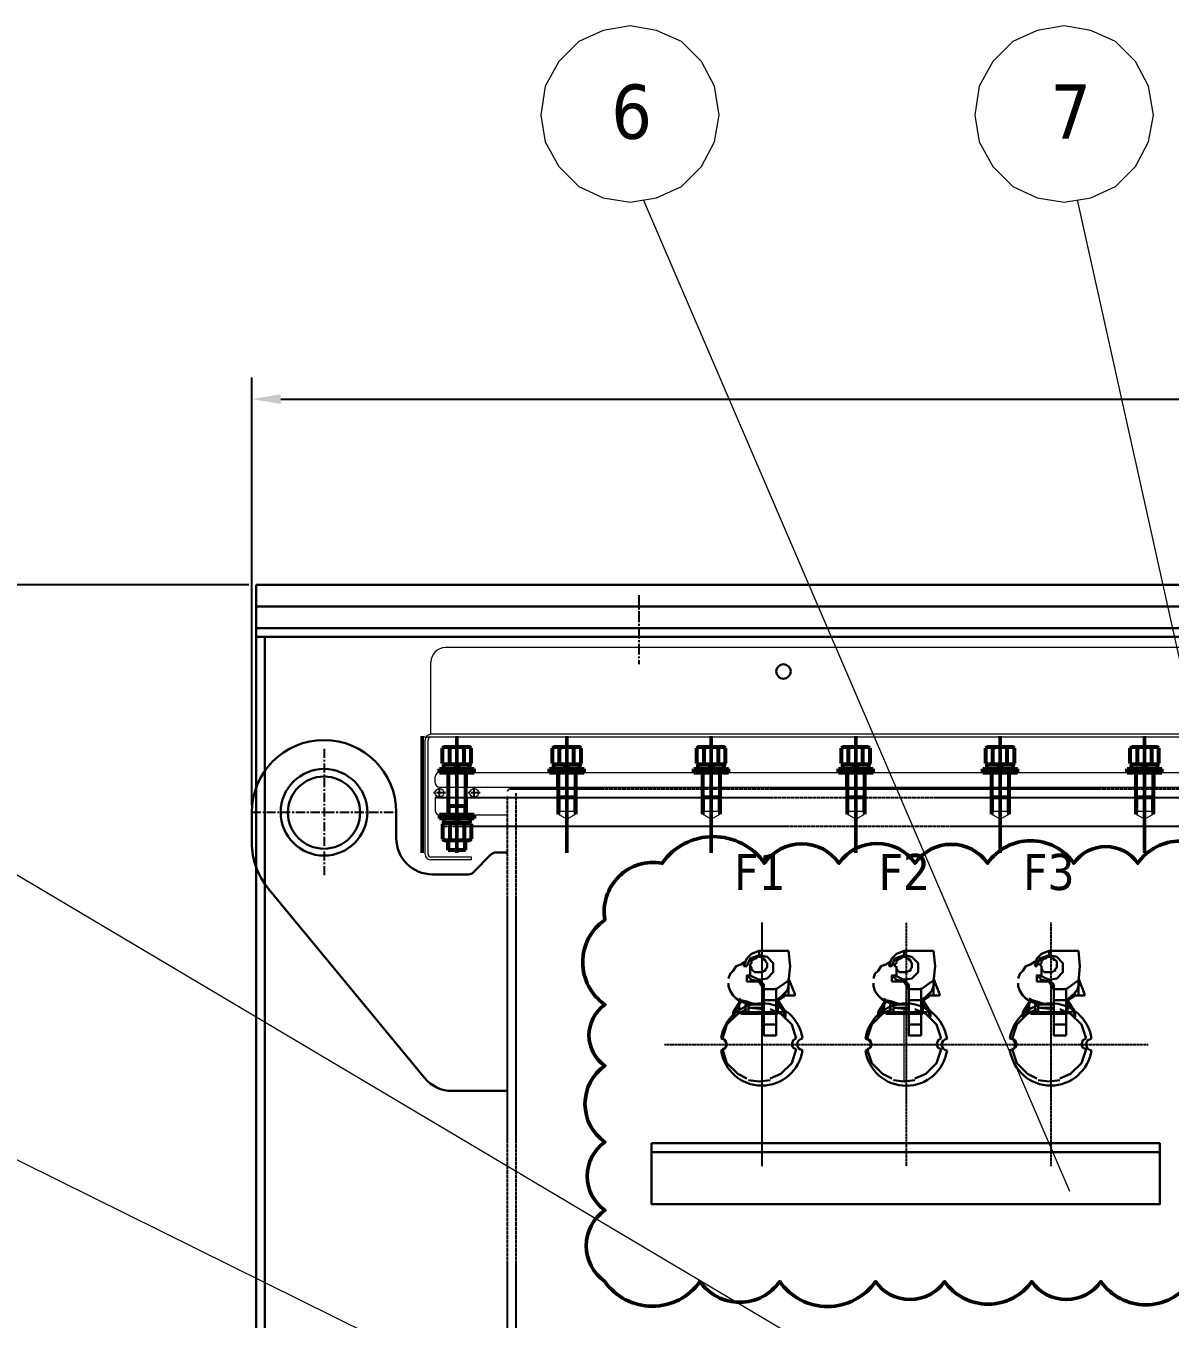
# Model space of a CAD drawing. Header units: millimetres. Extents: x 3151 to 13728, y 2378 to 9705.
# Drawn here: x 4788 to 5580, y 8066 to 8961 of the extents above; entities that cross this region are included whole.
import ezdxf

# ---------------------------------------------------------------- set-up
doc = ezdxf.new("R2010")
doc.units = ezdxf.units.MM
for name, pattern in [('CENTER', [50.8, 31.75, -6.35, 6.35, -6.35]), ('CENTER2', [1.125, 0.75, -0.125, 0.125, -0.125]), ('CENTERX2', [101.6, 63.5, -12.7, 12.7, -12.7]), ('DASHED', [0.75, 0.5, -0.25])]:
    doc.linetypes.add(name, pattern=pattern)
for name, color, linetype, lineweight in [('1', 4, 'Continuous', 53), ('4', 2, 'Continuous', 50), ('标注、文本', 3, 'Continuous', 18), ('粗实线', 4, 'Continuous', 40), ('铁心', 3, 'Continuous', 0)]:
    doc.layers.add(name, color=color, linetype=linetype, lineweight=lineweight)
for name, color, linetype in [('2', 3, 'Continuous'), ('3中心线层', 1, 'CENTER'), ('4虚线层', 6, 'DASHED')]:
    doc.layers.add(name, color=color, linetype=linetype)
doc.styles.get("Standard").update_dxf_attribs({"font": 'arial.ttf'})
doc.styles.add('Tahoma$001', font='tahoma.ttf', dxfattribs={"height": 2.159784})
doc.dimstyles.new('1-15', dxfattribs={"dimscale": 10, "dimtxt": 3.5, "dimasz": 2, "dimexe": 1.5, "dimexo": 0.5, "dimgap": 0.5, "dimtad": 1, "dimtoh": 1, "dimdec": 1, "dimdsep": 46, "dimtxsty": 'Standard', "dimcen": 2.5, "dimclrd": 3, "dimclre": 3, "dimclrt": 3, "dimadec": 0, "dimazin": 2, "dimtfac": 1, "dimtdec": 1, "dimtmove": 0, "dimatfit": 2, "dimfxl": 1, "dimarcsym": 0})

# ---------------------------------------------------------------- blocks, each defined once
blk = doc.blocks.new('A$C577535B1')
for p, q in [((67.35, 124.33), (67.35, 44.6)), ((67.35, 124.15), (67.35, 44.41)), ((167.35, 124.17), (167.35, 44.44)), ((167.35, 124.15), (167.35, 44.41)), ((267.35, 124.33), (267.35, 44.6)), ((267.35, 124.15), (267.35, 44.41))]:
    blk.add_line(p, q)
at = {"layer": '3中心线层', "ltscale": 0.02}
for p, q in [((67.35, 168.77), (67.35, 0.16)), ((67.35, 168.61), (67.35, 0)), ((167.35, 168.61), (167.35, 0)), ((267.35, 168.77), (267.35, 0.16)), ((334.71, 84.28), (0, 84.28))]:
    blk.add_line(p, q, dxfattribs=at)
at = {"layer": '粗实线', "lineweight": 30}
for centre, radius, start, end in [((67.35, 84.47), 28.5, 8.04813, 171.95187), ((167.35, 84.3), 28.5, 8.04813, 171.95187), ((267.35, 84.47), 28.5, 8.04813, 171.95187), ((38.85, 84.47), 4, 274.02406, 85.97594), ((95.85, 84.47), 4, 94.02406, 265.97594), ((138.85, 84.3), 4, 274.02406, 85.97594), ((195.85, 84.3), 4, 94.02406, 265.97594), ((238.85, 84.47), 4, 274.02406, 85.97594), ((295.85, 84.37), 4, 94.02406, 265.97594), ((67.35, 84.47), 28.5, 188.04813, 351.95187), ((167.35, 84.3), 28.5, 188.04813, 351.95187), ((267.35, 84.47), 28.5, 188.04813, 351.95187)]:
    blk.add_arc(centre, radius, start, end, dxfattribs=at)
blk = doc.blocks.new('A$C5D6D1F02')
at = {"layer": '标注、文本'}
for p, q in [((125.88, 0), (125.88, 51.21)), ((103.48, 25.6), (148.29, 25.6))]:
    blk.add_line(p, q, dxfattribs=at)
at = {"layer": '粗实线', "lineweight": 30}
for points in [[(25.6, 90.68), (20.27, 88.54), (17.07, 85.34), (14.94, 80.01)], [(25.6, 90.68), (25.6, 87.48)], [(45.87, 69.34), (46.94, 80.01), (45.87, 90.68)], [(125.88, 90.68), (120.55, 88.54), (117.35, 85.34), (115.21, 80.01)], [(125.88, 90.68), (125.88, 87.48)], [(146.15, 69.34), (147.22, 80.01), (146.15, 90.68)], [(226.16, 90.68), (220.83, 88.54), (217.63, 85.34), (216.56, 80.01)], [(226.16, 90.68), (226.16, 87.48)], [(246.43, 69.34), (247.5, 80.01), (246.43, 90.68)], [(16, 83.21), (12.8, 81.08), (9.6, 80.01), (7.47, 76.81), (5.33, 74.68), (4.27, 71.48)], [(16, 83.21), (12.8, 81.08), (9.6, 80.01), (7.47, 76.81), (5.33, 74.68), (4.27, 71.48)], [(14.94, 81.08), (14.94, 80.01)], [(25.6, 87.48), (19.2, 85.34), (17.07, 80.01)], [(25.6, 70.41), (30.94, 71.48), (35.2, 75.74), (35.2, 82.14), (30.94, 86.41), (25.6, 87.48)], [(116.28, 83.21), (113.08, 81.08), (109.88, 80.01), (107.75, 76.81), (105.61, 74.68), (104.55, 71.48)], [(116.28, 83.21), (113.08, 81.08), (109.88, 80.01), (107.75, 76.81), (105.61, 74.68), (104.55, 71.48)], [(116.28, 81.08), (116.28, 80.01)], [(125.88, 87.48), (119.48, 85.34), (117.35, 80.01)], [(125.88, 70.41), (131.22, 71.48), (135.48, 75.74), (135.48, 82.14), (131.22, 86.41), (125.88, 87.48)], [(216.56, 83.21), (213.36, 81.08), (210.16, 80.01), (208.03, 76.81), (205.89, 74.68), (204.83, 71.48)], [(216.56, 83.21), (213.36, 81.08), (210.16, 80.01), (208.03, 76.81), (205.89, 74.68), (204.83, 71.48)], [(216.56, 81.08), (216.56, 80.01)], [(226.16, 87.48), (219.76, 85.34), (217.63, 80.01)], [(226.16, 70.41), (231.5, 71.48), (235.76, 75.74), (235.76, 82.14), (231.5, 86.41), (226.16, 87.48)], [(17.07, 73.61), (20.27, 70.41), (25.6, 69.34)], [(19.2, 73.61), (17.07, 73.61), (17.07, 69.34)], [(117.35, 73.61), (120.55, 70.41), (125.88, 69.34)], [(119.48, 73.61), (117.35, 73.61), (117.35, 69.34)], [(217.63, 73.61), (220.83, 70.41), (226.16, 69.34)], [(219.76, 73.61), (217.63, 73.61), (217.63, 69.34)], [(4.27, 68.28), (4.27, 66.14), (5.33, 62.94), (7.47, 59.74), (9.6, 57.61), (12.8, 55.47), (16, 54.41), (20.27, 53.34), (24.54, 53.34), (28.8, 53.34)], [(4.27, 68.28), (4.27, 66.14), (5.33, 62.94), (7.47, 59.74), (9.6, 57.61), (12.8, 55.47), (16, 54.41), (20.27, 53.34), (24.54, 53.34), (28.8, 53.34)], [(28.8, 64.01), (28.8, 67.21), (25.6, 70.41)], [(25.6, 69.34), (25.6, 70.41)], [(25.6, 69.34), (28.8, 64.01)], [(33.07, 32), (28.8, 32), (28.8, 64.01)], [(37.34, 32), (37.34, 64.01), (28.8, 64.01)], [(37.34, 56.54), (40.54, 58.67), (42.67, 60.81), (44.81, 62.94), (45.87, 66.14), (45.87, 68.28), (45.87, 71.48)], [(37.34, 56.54), (40.54, 58.67), (42.67, 60.81), (44.81, 62.94), (45.87, 66.14), (45.87, 68.28), (45.87, 71.48)], [(45.87, 69.34), (44.81, 69.34), (37.34, 64.01)], [(37.34, 55.47), (40.54, 57.61), (42.67, 58.67), (43.74, 61.87), (45.87, 64.01), (45.87, 66.14), (45.87, 68.28)], [(37.34, 55.47), (40.54, 57.61), (42.67, 58.67), (43.74, 61.87), (45.87, 64.01), (45.87, 66.14), (45.87, 68.28)], [(50.14, 60.81), (45.87, 71.48)], [(45.87, 69.34), (45.87, 59.74), (49.07, 59.74), (50.14, 59.74), (50.14, 60.81)], [(104.55, 68.28), (104.55, 66.14), (105.61, 62.94), (107.75, 59.74), (109.88, 57.61), (113.08, 55.47), (116.28, 54.41), (120.55, 53.34), (124.82, 53.34), (129.08, 53.34)], [(104.55, 68.28), (104.55, 66.14), (105.61, 62.94), (107.75, 59.74), (109.88, 57.61), (113.08, 55.47), (116.28, 54.41), (120.55, 53.34), (124.82, 53.34), (129.08, 53.34)], [(129.08, 64.01), (129.08, 67.21), (125.88, 70.41)], [(125.88, 69.34), (125.88, 70.41)], [(125.88, 69.34), (129.08, 64.01)], [(133.35, 32), (129.08, 32), (129.08, 64.01)], [(137.62, 32), (137.62, 64.01), (129.08, 64.01)], [(137.62, 56.54), (140.82, 58.67), (142.95, 60.81), (145.08, 62.94), (146.15, 66.14), (147.22, 68.28), (146.15, 71.48)], [(137.62, 56.54), (140.82, 58.67), (142.95, 60.81), (145.08, 62.94), (146.15, 66.14), (147.22, 68.28), (146.15, 71.48)], [(146.15, 69.34), (145.08, 69.34), (137.62, 64.01)], [(137.62, 55.47), (140.82, 57.61), (142.95, 58.67), (144.02, 61.87), (146.15, 64.01), (146.15, 66.14), (147.22, 68.28)], [(137.62, 55.47), (140.82, 57.61), (142.95, 58.67), (144.02, 61.87), (146.15, 64.01), (146.15, 66.14), (147.22, 68.28)], [(146.15, 69.34), (146.15, 59.74), (149.35, 59.74), (150.42, 59.74), (150.42, 60.81), (146.15, 71.48)], [(204.83, 68.28), (204.83, 66.14), (205.89, 62.94), (208.03, 59.74), (210.16, 57.61), (213.36, 55.47), (216.56, 54.41), (220.83, 53.34), (225.09, 53.34), (229.36, 53.34)], [(204.83, 68.28), (204.83, 66.14), (205.89, 62.94), (208.03, 59.74), (210.16, 57.61), (213.36, 55.47), (216.56, 54.41), (220.83, 53.34), (225.09, 53.34), (229.36, 53.34)], [(229.36, 64.01), (229.36, 67.21), (226.16, 70.41)], [(226.16, 69.34), (226.16, 70.41)], [(226.16, 69.34), (229.36, 64.01)], [(233.63, 32), (229.36, 32), (229.36, 64.01)], [(237.9, 32), (237.9, 64.01), (229.36, 64.01)], [(237.9, 56.54), (241.1, 58.67), (243.23, 60.81), (245.36, 62.94), (246.43, 66.14), (247.5, 68.28), (246.43, 71.48)], [(237.9, 56.54), (241.1, 58.67), (243.23, 60.81), (245.36, 62.94), (246.43, 66.14), (247.5, 68.28), (246.43, 71.48)], [(246.43, 69.34), (245.36, 69.34), (237.9, 64.01)], [(237.9, 55.47), (241.1, 57.61), (243.23, 58.67), (244.3, 61.87), (246.43, 64.01), (246.43, 66.14), (247.5, 68.28)], [(237.9, 55.47), (241.1, 57.61), (243.23, 58.67), (244.3, 61.87), (246.43, 64.01), (246.43, 66.14), (247.5, 68.28)], [(246.43, 69.34), (246.43, 59.74), (249.63, 59.74), (250.7, 59.74), (250.7, 60.81), (246.43, 71.48)], [(11.73, 48.01), (7.47, 48.01), (12.8, 56.54)], [(8.53, 48.01), (12.8, 55.47)], [(11.73, 57.61), (12.8, 56.54), (17.07, 55.47), (20.27, 54.41), (24.54, 53.34), (28.8, 53.34)], [(11.73, 57.61), (12.8, 56.54), (17.07, 55.47), (20.27, 54.41), (24.54, 53.34), (28.8, 53.34)], [(45.87, 59.74), (41.61, 59.74)], [(112.01, 48.01), (107.75, 48.01), (113.08, 56.54)], [(108.81, 48.01), (113.08, 55.47)], [(112.01, 57.61), (113.08, 56.54), (117.35, 55.47), (120.55, 54.41), (124.82, 53.34), (129.08, 53.34)], [(112.01, 57.61), (113.08, 56.54), (117.35, 55.47), (120.55, 54.41), (124.82, 53.34), (129.08, 53.34)], [(146.15, 59.74), (141.88, 59.74)], [(212.29, 48.01), (208.03, 48.01), (213.36, 56.54)], [(209.09, 48.01), (213.36, 55.47)], [(212.29, 57.61), (214.43, 56.54), (217.63, 55.47), (220.83, 54.41), (225.09, 53.34), (229.36, 53.34)], [(212.29, 57.61), (214.43, 56.54), (217.63, 55.47), (220.83, 54.41), (225.09, 53.34), (229.36, 53.34)], [(246.43, 59.74), (242.16, 59.74)], [(17.07, 50.14), (10.67, 46.94), (3.2, 39.47), (0, 29.87)], [(7.47, 48.01), (7.47, 44.81), (8.53, 44.81), (8.53, 48.01)], [(51.21, 29.87), (48.01, 39.47), (40.54, 46.94), (33.07, 50.14)], [(43.74, 48.01), (43.74, 44.81), (42.67, 44.81), (42.67, 48.01)], [(117.35, 50.14), (110.95, 46.94), (103.48, 39.47), (100.28, 29.87)], [(107.75, 48.01), (107.75, 44.81), (108.81, 44.81), (108.81, 48.01)], [(151.49, 29.87), (148.29, 39.47), (140.82, 46.94), (133.35, 50.14)], [(144.02, 48.01), (144.02, 44.81), (142.95, 44.81), (142.95, 48.01)], [(217.63, 50.14), (211.23, 46.94), (203.76, 39.47), (200.56, 29.87)], [(208.03, 48.01), (208.03, 44.81), (209.09, 44.81), (209.09, 48.01)], [(251.76, 29.87), (248.56, 39.47), (241.1, 46.94), (233.63, 50.14)], [(244.3, 48.01), (244.3, 44.81), (243.23, 44.81), (243.23, 48.01)], [(0, 22.4), (2.13, 23.47), (3.2, 25.6), (2.13, 28.8), (0, 29.87)], [(51.21, 29.87), (49.07, 28.8), (48.01, 25.6), (49.07, 23.47), (51.21, 22.4)], [(100.28, 22.4), (102.41, 23.47), (103.48, 25.6), (102.41, 28.8), (100.28, 29.87)], [(151.49, 29.87), (149.35, 28.8), (148.29, 25.6), (149.35, 23.47), (151.49, 22.4)], [(200.56, 22.4), (202.69, 23.47), (203.76, 25.6), (202.69, 28.8), (200.56, 29.87)], [(251.76, 29.87), (249.63, 28.8), (248.56, 25.6), (249.63, 23.47), (251.76, 22.4)], [(0, 22.4), (3.2, 12.8), (10.67, 5.33), (17.07, 2.13)], [(33.07, 2.13), (40.54, 5.33), (48.01, 12.8), (51.21, 22.4)], [(100.28, 22.4), (103.48, 12.8), (110.95, 5.33), (117.35, 2.13)], [(133.35, 2.13), (140.82, 5.33), (148.29, 12.8), (151.49, 22.4)], [(200.56, 22.4), (203.76, 12.8), (211.23, 5.33), (217.63, 2.13)], [(233.63, 2.13), (241.1, 5.33), (248.56, 12.8), (251.76, 22.4)], [(18.14, 1.07), (25.6, 0), (33.07, 1.07)], [(118.41, 1.07), (125.88, 0), (133.35, 1.07)], [(218.69, 1.07), (226.16, 0), (233.63, 1.07)]]:
    blk.add_lwpolyline(points, dxfattribs=at)
for points in [[(25.6, 86.41), (24.54, 86.41), (23.47, 85.34), (22.4, 85.34), (21.34, 84.28), (20.27, 84.28), (20.27, 83.21), (20.27, 82.14), (19.2, 81.08), (19.2, 80.01), (20.27, 78.94), (20.27, 77.88), (21.34, 76.81), (22.4, 75.74), (23.47, 75.74), (24.54, 75.74), (25.6, 75.74), (26.67, 75.74), (27.74, 75.74), (28.8, 76.81), (29.87, 76.81), (29.87, 77.88), (30.94, 78.94), (30.94, 80.01), (30.94, 81.08), (30.94, 82.14), (29.87, 83.21), (29.87, 84.28), (28.8, 84.28), (28.8, 85.34), (27.74, 85.34), (26.67, 86.41)], [(125.88, 86.41), (124.82, 86.41), (123.75, 85.34), (122.68, 85.34), (121.62, 84.28), (120.55, 84.28), (120.55, 83.21), (120.55, 82.14), (119.48, 81.08), (119.48, 80.01), (120.55, 78.94), (120.55, 77.88), (121.62, 76.81), (122.68, 75.74), (123.75, 75.74), (124.82, 75.74), (125.88, 75.74), (126.95, 75.74), (128.02, 75.74), (129.08, 76.81), (130.15, 76.81), (130.15, 77.88), (131.22, 78.94), (131.22, 80.01), (131.22, 81.08), (131.22, 82.14), (130.15, 83.21), (130.15, 84.28), (129.08, 84.28), (129.08, 85.34), (128.02, 85.34), (126.95, 86.41)], [(226.16, 86.41), (225.09, 86.41), (224.03, 85.34), (222.96, 85.34), (221.89, 84.28), (220.83, 84.28), (220.83, 83.21), (220.83, 82.14), (219.76, 81.08), (220.83, 80.01), (220.83, 78.94), (220.83, 77.88), (221.89, 76.81), (222.96, 75.74), (224.03, 75.74), (225.09, 75.74), (226.16, 75.74), (227.23, 75.74), (228.3, 75.74), (229.36, 76.81), (230.43, 76.81), (230.43, 77.88), (231.5, 78.94), (231.5, 80.01), (231.5, 81.08), (231.5, 82.14), (231.5, 83.21), (230.43, 84.28), (229.36, 84.28), (229.36, 85.34), (228.3, 85.34), (227.23, 86.41)], [(38.4, 48.01), (38.4, 49.07)], [(138.68, 48.01), (138.68, 49.07)], [(238.96, 48.01), (238.96, 49.07)]]:
    blk.add_lwpolyline(points, close=True, dxfattribs=at)
for points in [[(25.6, 90.68), (25.6, 90.68), (45.87, 90.68), (45.87, 90.68)], [(125.88, 90.68), (125.88, 90.68), (146.15, 90.68), (146.15, 90.68)], [(226.16, 90.68), (226.16, 90.68), (246.43, 90.68), (246.43, 90.68)], [(14.94, 80.01), (14.94, 80.01), (17.07, 80.01), (17.07, 80.01)], [(19.2, 80.01), (19.2, 80.01), (19.2, 73.61), (19.2, 73.61)], [(19.2, 73.61), (19.2, 73.61), (25.6, 70.41), (25.6, 70.41)], [(115.21, 80.01), (115.21, 80.01), (117.35, 80.01), (117.35, 80.01)], [(119.48, 73.61), (119.48, 73.61), (125.88, 70.41), (125.88, 70.41)], [(120.55, 80.01), (120.55, 80.01), (120.55, 73.61), (120.55, 73.61)], [(216.56, 80.01), (216.56, 80.01), (217.63, 80.01), (217.63, 80.01)], [(219.76, 73.61), (219.76, 73.61), (226.16, 70.41), (226.16, 70.41)], [(220.83, 80.01), (220.83, 80.01), (220.83, 73.61), (220.83, 73.61)], [(25.6, 69.34), (25.6, 69.34), (17.07, 69.34), (17.07, 69.34)], [(25.6, 71.48), (25.6, 71.48), (25.6, 70.41), (25.6, 70.41)], [(37.34, 64.01), (37.34, 64.01), (37.34, 65.07), (37.34, 65.07)], [(125.88, 69.34), (125.88, 69.34), (117.35, 69.34), (117.35, 69.34)], [(125.88, 71.48), (125.88, 71.48), (125.88, 70.41), (125.88, 70.41)], [(137.62, 64.01), (137.62, 64.01), (137.62, 65.07), (137.62, 65.07)], [(226.16, 69.34), (226.16, 69.34), (217.63, 69.34), (217.63, 69.34)], [(226.16, 71.48), (226.16, 71.48), (226.16, 70.41), (226.16, 70.41)], [(237.9, 64.01), (237.9, 64.01), (237.9, 65.07), (237.9, 65.07)], [(11.73, 48.01), (11.73, 48.01), (11.73, 56.54), (11.73, 56.54)], [(18.14, 48.01), (18.14, 48.01), (18.14, 54.41), (18.14, 54.41)], [(28.8, 56.54), (28.8, 56.54), (37.34, 56.54), (37.34, 56.54)], [(42.67, 48.01), (42.67, 48.01), (37.34, 55.47), (37.34, 55.47)], [(38.4, 48.01), (38.4, 48.01), (38.4, 56.54), (38.4, 56.54)], [(43.74, 48.01), (43.74, 48.01), (38.4, 56.54), (38.4, 56.54)], [(112.01, 48.01), (112.01, 48.01), (112.01, 56.54), (112.01, 56.54)], [(118.41, 48.01), (118.41, 48.01), (118.41, 54.41), (118.41, 54.41)], [(129.08, 56.54), (129.08, 56.54), (137.62, 56.54), (137.62, 56.54)], [(142.95, 48.01), (142.95, 48.01), (137.62, 55.47), (137.62, 55.47)], [(138.68, 48.01), (138.68, 48.01), (138.68, 56.54), (138.68, 56.54)], [(144.02, 48.01), (144.02, 48.01), (138.68, 56.54), (138.68, 56.54)], [(212.29, 48.01), (212.29, 48.01), (212.29, 56.54), (212.29, 56.54)], [(218.69, 48.01), (218.69, 48.01), (218.69, 54.41), (218.69, 54.41)], [(229.36, 56.54), (229.36, 56.54), (237.9, 56.54), (237.9, 56.54)], [(243.23, 48.01), (243.23, 48.01), (237.9, 55.47), (237.9, 55.47)], [(238.96, 48.01), (238.96, 48.01), (238.96, 56.54), (238.96, 56.54)], [(244.3, 48.01), (244.3, 48.01), (238.96, 56.54), (238.96, 56.54)], [(12.8, 48.01), (12.8, 48.01), (25.6, 48.01), (25.6, 48.01)], [(16, 48.01), (16, 48.01), (12.8, 48.01), (12.8, 48.01)], [(12.8, 46.94), (12.8, 46.94), (38.4, 46.94), (38.4, 46.94)], [(16, 48.01), (16, 48.01), (16, 53.34), (16, 53.34)], [(18.14, 51.21), (18.14, 51.21), (28.8, 50.14), (28.8, 50.14)], [(18.14, 51.21), (18.14, 51.21), (28.8, 51.21), (28.8, 51.21)], [(24.54, 48.01), (24.54, 48.01), (41.61, 48.01), (41.61, 48.01)], [(25.6, 48.01), (25.6, 48.01), (25.6, 49.07), (25.6, 49.07)], [(38.4, 48.01), (38.4, 48.01), (25.6, 48.01), (25.6, 48.01)], [(113.08, 48.01), (113.08, 48.01), (125.88, 48.01), (125.88, 48.01)], [(116.28, 48.01), (116.28, 48.01), (113.08, 48.01), (113.08, 48.01)], [(113.08, 46.94), (113.08, 46.94), (138.68, 46.94), (138.68, 46.94)], [(116.28, 48.01), (116.28, 48.01), (116.28, 53.34), (116.28, 53.34)], [(118.41, 51.21), (118.41, 51.21), (129.08, 50.14), (129.08, 50.14)], [(118.41, 51.21), (118.41, 51.21), (129.08, 51.21), (129.08, 51.21)], [(124.82, 48.01), (124.82, 48.01), (141.88, 48.01), (141.88, 48.01)], [(125.88, 48.01), (125.88, 48.01), (125.88, 49.07), (125.88, 49.07)], [(138.68, 48.01), (138.68, 48.01), (125.88, 48.01), (125.88, 48.01)], [(213.36, 48.01), (213.36, 48.01), (226.16, 48.01), (226.16, 48.01)], [(216.56, 48.01), (216.56, 48.01), (213.36, 48.01), (213.36, 48.01)], [(213.36, 46.94), (213.36, 46.94), (238.96, 46.94), (238.96, 46.94)], [(216.56, 48.01), (216.56, 48.01), (216.56, 53.34), (216.56, 53.34)], [(218.69, 51.21), (218.69, 51.21), (229.36, 50.14), (229.36, 50.14)], [(218.69, 51.21), (218.69, 51.21), (229.36, 51.21), (229.36, 51.21)], [(225.09, 48.01), (225.09, 48.01), (242.16, 48.01), (242.16, 48.01)], [(226.16, 48.01), (226.16, 48.01), (226.16, 49.07), (226.16, 49.07)], [(238.96, 48.01), (238.96, 48.01), (226.16, 48.01), (226.16, 48.01)], [(28.8, 39.47), (28.8, 39.47), (37.34, 39.47), (37.34, 39.47)], [(129.08, 39.47), (129.08, 39.47), (137.62, 39.47), (137.62, 39.47)], [(229.36, 39.47), (229.36, 39.47), (237.9, 39.47), (237.9, 39.47)], [(28.8, 32), (28.8, 32), (37.34, 32), (37.34, 32)], [(129.08, 32), (129.08, 32), (137.62, 32), (137.62, 32)], [(229.36, 32), (229.36, 32), (237.9, 32), (237.9, 32)]]:
    blk.add_open_spline(points, degree=3, dxfattribs=at)
blk = doc.blocks.new('A$C47B94D02')
at = {"layer": '标注、文本'}
blk.add_blockref('A$C5D6D1F02', (0, 0), dxfattribs=at)
at = {"layer": '标注、文本', "style": 'Tahoma$001'}
for s, p in [('F1', (8.12, 132.74)), ('F2', (108.12, 132.74)), ('F3', (208.12, 132.74))]:
    blk.add_text(s, height=25, dxfattribs=at).set_placement(p)
blk = doc.blocks.new('*D69')
at = {"layer": 'Defpoints', "color": 0, "transparency": 16777216}
for p in [(4575.34, 8574.03), (4946.89, 8574.03), (4946.89, 6624.06)]:
    blk.add_point(p, dxfattribs=at)
at = {"layer": '标注、文本', "color": 3, "lineweight": -2, "transparency": 16777216}
for p, q in [((4941.89, 8574.03), (4560.34, 8574.03)), ((4575.34, 6644.06), (4575.34, 8554.03)), ((4941.89, 6624.06), (4560.34, 6624.06))]:
    blk.add_line(p, q, dxfattribs=at)
at = {"layer": '标注、文本', "color": 3, "transparency": 16777216}
for points in [[(4572, 8554.03), (4578.67, 8554.03), (4575.34, 8574.03)], [(4572, 6644.06), (4578.67, 6644.06), (4575.34, 6624.06)]]:
    blk.add_solid(points, dxfattribs=at)
at = {"layer": '标注、文本', "color": 3, "transparency": 16777216, "insert": (4552.47, 7599.04), "char_height": 35, "attachment_point": 5, "rotation": 90}
blk.add_mtext('1950', dxfattribs=at)
blk = doc.blocks.new('*D70')
at = {"layer": 'Defpoints', "color": 0, "transparency": 16777216}
for p in [(6679.89, 8702.67), (4943.89, 8416.54), (6679.89, 8416.53)]:
    blk.add_point(p, dxfattribs=at)
at = {"layer": '标注、文本', "color": 3, "lineweight": -2, "transparency": 16777216}
for p, q in [((4943.89, 8421.54), (4943.89, 8717.67)), ((6679.89, 8421.53), (6679.89, 8717.67)), ((4963.89, 8702.67), (6659.89, 8702.67))]:
    blk.add_line(p, q, dxfattribs=at)
at = {"layer": '标注、文本', "color": 3, "transparency": 16777216}
for points in [[(4963.89, 8706), (4963.89, 8699.33), (4943.89, 8702.67)], [(6659.89, 8706), (6659.89, 8699.33), (6679.89, 8702.67)]]:
    blk.add_solid(points, dxfattribs=at)
at = {"layer": '标注、文本', "color": 3, "transparency": 16777216, "insert": (5811.89, 8725.55), "char_height": 35, "attachment_point": 5}
blk.add_mtext('1736', dxfattribs=at)

msp = doc.modelspace()

# ---------------------------------------------------------------- linework, layer by layer
at = {"color": 1, "lineweight": 50}
msp.add_lwpolyline([(5616.017, 8381.284, 0.5205671), (5557.176, 8381.284, 0.5205671), (5512.891, 8381.284, 0.5205671), (5453.172, 8381.284, 0.5205671), (5403.039, 8381.284, 0.5205671), (5350.326, 8381.284, 0.5205671), (5298.723, 8381.284, 0.5205671), (5227.993, 8381.284, 0.5205671), (5188.281, 8342.082, 0.5205671), (5188.281, 8283.26, 0.5205671), (5188.281, 8241.008, 0.5205671), (5188.281, 8188.138, 0.5205671), (5188.281, 8140.972, 0.5205671), (5188.281, 8091.602, 0.5205671), (5254.081, 8091.602, 0.5205671), (5309.289, 8091.602, 0.5205671), (5375.622, 8091.602, 0.5205671), (5423.411, 8091.602, 0.5205671), (5483.718, 8091.602, 0.5205671), (5531.642, 8091.602, 0.5205671), (5593.692, 8091.602, 0.5205671)], format="xyb", dxfattribs=at)
at = {"layer": '1', "color": 1, "linetype": 'CENTERX2', "lineweight": -3, "ltscale": 0.1}
for p, q in [((4993.888, 8460.51), (4993.888, 8372.569)), ((5085.888, 8446.465), (5085.888, 8403.197)), ((5078.072, 8430.026), (5069.703, 8430.026)), ((5073.888, 8426.787), (5073.888, 8433.264)), ((5102.072, 8430.026), (5093.703, 8430.026)), ((5097.888, 8426.787), (5097.888, 8433.264)), ((4943.888, 8416.54), (5043.888, 8416.54))]:
    msp.add_line(p, q, dxfattribs=at)
at = {"layer": '1'}
for p, q in [((5075.963, 8460.958), (5077.292, 8461.726)), ((5075.963, 8450.293), (5075.963, 8460.958)), ((5094.483, 8461.726), (5077.292, 8461.726)), ((5080.925, 8450.293), (5080.925, 8460.958)), ((5090.85, 8450.293), (5090.85, 8460.958)), ((5095.813, 8460.958), (5094.483, 8461.726)), ((5095.813, 8450.293), (5095.813, 8460.958)), ((5151.963, 8460.958), (5153.292, 8461.726)), ((5151.963, 8450.293), (5151.963, 8460.958)), ((5170.483, 8461.726), (5153.292, 8461.726)), ((5156.925, 8450.293), (5156.925, 8460.958)), ((5166.85, 8450.293), (5166.85, 8460.958)), ((5171.813, 8460.958), (5170.483, 8461.726)), ((5171.813, 8450.293), (5171.813, 8460.958)), ((5251.963, 8460.958), (5253.292, 8461.726)), ((5251.963, 8450.293), (5251.963, 8460.958)), ((5270.483, 8461.726), (5253.292, 8461.726)), ((5256.925, 8450.293), (5256.925, 8460.958)), ((5266.85, 8450.293), (5266.85, 8460.958)), ((5271.813, 8460.958), (5270.483, 8461.726)), ((5271.813, 8450.293), (5271.813, 8460.958)), ((5351.963, 8460.958), (5353.292, 8461.726)), ((5351.963, 8450.293), (5351.963, 8460.958)), ((5370.483, 8461.726), (5353.292, 8461.726)), ((5356.925, 8450.293), (5356.925, 8460.958)), ((5366.85, 8450.293), (5366.85, 8460.958)), ((5371.813, 8460.958), (5370.483, 8461.726)), ((5371.813, 8450.293), (5371.813, 8460.958)), ((5451.963, 8460.958), (5453.292, 8461.726)), ((5451.963, 8450.293), (5451.963, 8460.958)), ((5470.483, 8461.726), (5453.292, 8461.726)), ((5456.925, 8450.293), (5456.925, 8460.958)), ((5466.85, 8450.293), (5466.85, 8460.958)), ((5471.813, 8460.958), (5470.483, 8461.726)), ((5471.813, 8450.293), (5471.813, 8460.958)), ((5551.963, 8460.958), (5553.292, 8461.726)), ((5551.963, 8450.293), (5551.963, 8460.958)), ((5570.483, 8461.726), (5553.292, 8461.726)), ((5556.925, 8450.293), (5556.925, 8460.958)), ((5566.85, 8450.293), (5566.85, 8460.958)), ((5571.813, 8460.958), (5570.483, 8461.726)), ((5571.813, 8450.293), (5571.813, 8460.958)), ((5073.888, 8444.026), (5073.888, 8446.526)), ((5073.888, 8446.526), (5097.888, 8446.526)), ((5073.888, 8444.026), (5073.888, 8446.526)), ((5075.963, 8450.293), (5077.292, 8449.526)), ((5076.888, 8446.526), (5076.888, 8449.526)), ((5076.888, 8449.526), (5094.888, 8449.526)), ((5076.888, 8446.526), (5094.888, 8446.526)), ((5094.483, 8449.526), (5077.292, 8449.526)), ((5079.888, 8446.308), (5079.888, 8420.808)), ((5085.888, 8446.526), (5084.188, 8449.526)), ((5087.588, 8446.526), (5085.888, 8449.526)), ((5091.888, 8446.308), (5091.888, 8420.808)), ((5095.813, 8450.293), (5094.483, 8449.526)), ((5094.888, 8446.526), (5094.888, 8449.526)), ((5097.888, 8444.026), (5097.888, 8446.526)), ((5149.888, 8444.026), (5149.888, 8446.526)), ((5149.888, 8446.526), (5173.888, 8446.526)), ((5151.963, 8450.293), (5153.292, 8449.526)), ((5152.888, 8446.526), (5152.888, 8449.526)), ((5152.888, 8449.526), (5170.888, 8449.526)), ((5152.888, 8446.526), (5170.888, 8446.526)), ((5170.483, 8449.526), (5153.292, 8449.526)), ((5155.888, 8446.308), (5155.888, 8420.808)), ((5161.888, 8446.526), (5160.188, 8449.526)), ((5163.588, 8446.526), (5161.888, 8449.526)), ((5167.888, 8446.308), (5167.888, 8420.808)), ((5171.813, 8450.293), (5170.483, 8449.526)), ((5170.888, 8446.526), (5170.888, 8449.526)), ((5173.888, 8444.026), (5173.888, 8446.526)), ((5249.888, 8444.026), (5249.888, 8446.526)), ((5249.888, 8446.526), (5273.888, 8446.526)), ((5251.963, 8450.293), (5253.292, 8449.526)), ((5252.888, 8446.526), (5252.888, 8449.526)), ((5252.888, 8449.526), (5270.888, 8449.526)), ((5252.888, 8446.526), (5270.888, 8446.526)), ((5270.483, 8449.526), (5253.292, 8449.526)), ((5255.888, 8446.308), (5255.888, 8420.808)), ((5261.888, 8446.526), (5260.188, 8449.526)), ((5263.588, 8446.526), (5261.888, 8449.526)), ((5267.888, 8446.308), (5267.888, 8420.808)), ((5271.813, 8450.293), (5270.483, 8449.526)), ((5270.888, 8446.526), (5270.888, 8449.526)), ((5273.888, 8444.026), (5273.888, 8446.526)), ((5349.888, 8444.026), (5349.888, 8446.526)), ((5349.888, 8446.526), (5373.888, 8446.526)), ((5351.963, 8450.293), (5353.292, 8449.526)), ((5352.888, 8446.526), (5352.888, 8449.526)), ((5352.888, 8449.526), (5370.888, 8449.526)), ((5352.888, 8446.526), (5370.888, 8446.526)), ((5370.483, 8449.526), (5353.292, 8449.526)), ((5355.888, 8446.308), (5355.888, 8420.808)), ((5361.888, 8446.526), (5360.188, 8449.526)), ((5363.588, 8446.526), (5361.888, 8449.526)), ((5367.888, 8446.308), (5367.888, 8420.808)), ((5371.813, 8450.293), (5370.483, 8449.526)), ((5370.888, 8446.526), (5370.888, 8449.526)), ((5373.888, 8444.026), (5373.888, 8446.526)), ((5449.888, 8444.026), (5449.888, 8446.526)), ((5449.888, 8446.526), (5473.888, 8446.526)), ((5451.963, 8450.293), (5453.292, 8449.526)), ((5452.888, 8446.526), (5452.888, 8449.526)), ((5452.888, 8449.526), (5470.888, 8449.526)), ((5452.888, 8446.526), (5470.888, 8446.526)), ((5470.483, 8449.526), (5453.292, 8449.526)), ((5455.888, 8446.308), (5455.888, 8420.808)), ((5461.888, 8446.526), (5460.188, 8449.526)), ((5463.588, 8446.526), (5461.888, 8449.526)), ((5467.888, 8446.308), (5467.888, 8420.808)), ((5471.813, 8450.293), (5470.483, 8449.526)), ((5470.888, 8446.526), (5470.888, 8449.526)), ((5473.888, 8444.026), (5473.888, 8446.526)), ((5549.888, 8444.026), (5549.888, 8446.526)), ((5549.888, 8446.526), (5573.888, 8446.526)), ((5551.963, 8450.293), (5553.292, 8449.526)), ((5552.888, 8446.526), (5552.888, 8449.526)), ((5552.888, 8449.526), (5570.888, 8449.526)), ((5552.888, 8446.526), (5570.888, 8446.526)), ((5570.483, 8449.526), (5553.292, 8449.526)), ((5555.888, 8446.308), (5555.888, 8420.808)), ((5561.888, 8446.526), (5560.188, 8449.526)), ((5563.588, 8446.526), (5561.888, 8449.526)), ((5567.888, 8446.308), (5567.888, 8420.808)), ((5571.813, 8450.293), (5570.483, 8449.526)), ((5570.888, 8446.526), (5570.888, 8449.526)), ((5573.888, 8444.026), (5573.888, 8446.526)), ((5073.888, 8444.026), (5097.888, 8444.026)), ((5149.888, 8444.026), (5173.888, 8444.026)), ((5249.888, 8444.026), (5273.888, 8444.026)), ((5349.888, 8444.026), (5373.888, 8444.026)), ((5449.888, 8444.026), (5473.888, 8444.026)), ((5549.888, 8444.026), (5573.888, 8444.026)), ((5091.888, 8420.808), (5079.888, 8420.808)), ((5079.888, 8420.808), (5079.888, 8414.808)), ((5091.888, 8420.808), (5091.888, 8414.808)), ((5167.888, 8426.808), (5155.888, 8426.808)), ((5155.888, 8420.808), (5155.888, 8415.272)), ((5167.888, 8420.808), (5167.888, 8415.272)), ((5267.888, 8426.808), (5255.888, 8426.808)), ((5255.888, 8420.808), (5255.888, 8415.272)), ((5267.888, 8420.808), (5267.888, 8415.272)), ((5367.888, 8426.808), (5355.888, 8426.808)), ((5355.888, 8420.808), (5355.888, 8415.272)), ((5367.888, 8420.808), (5367.888, 8415.272)), ((5467.888, 8426.808), (5455.888, 8426.808)), ((5455.888, 8420.808), (5455.888, 8415.272)), ((5467.888, 8420.808), (5467.888, 8415.272)), ((5567.888, 8426.808), (5555.888, 8426.808)), ((5555.888, 8420.808), (5555.888, 8415.272)), ((5567.888, 8420.808), (5567.888, 8415.272)), ((5097.888, 8414.808), (5073.888, 8414.808)), ((5073.888, 8414.808), (5073.888, 8412.308)), ((5097.888, 8412.308), (5073.888, 8412.308)), ((5075.963, 8408.54), (5077.292, 8409.308)), ((5094.888, 8412.308), (5076.888, 8412.308)), ((5076.888, 8412.308), (5076.888, 8409.308)), ((5094.888, 8409.308), (5076.888, 8409.308)), ((5077.292, 8409.308), (5094.483, 8409.308)), ((5084.188, 8412.308), (5085.888, 8409.308)), ((5085.888, 8412.308), (5087.588, 8409.308)), ((5095.813, 8408.54), (5094.483, 8409.308)), ((5094.888, 8412.308), (5094.888, 8409.308)), ((5097.888, 8414.808), (5097.888, 8412.308)), ((5075.963, 8408.54), (5075.963, 8397.875)), ((5080.925, 8408.54), (5080.925, 8397.875)), ((5090.85, 8408.54), (5090.85, 8397.875)), ((5095.813, 8408.54), (5095.813, 8397.875)), ((5075.963, 8397.875), (5077.292, 8397.108)), ((5077.292, 8397.108), (5094.483, 8397.108)), ((5079.888, 8390.366), (5079.888, 8397.108)), ((5091.888, 8390.366), (5091.888, 8397.108)), ((5095.813, 8397.875), (5094.483, 8397.108)), ((5091.888, 8390.366), (5079.888, 8390.366))]:
    msp.add_line(p, q, dxfattribs=at)
for centre, radius, start, end in [((5078.498, 8457.157), 4.569, 57.914436, 123.704561), ((5085.888, 8443.726), 18, 73.996597, 106.003403), ((5093.277, 8457.157), 4.569, 56.295439, 122.085564), ((5154.498, 8457.157), 4.569, 57.914436, 123.704561), ((5161.888, 8443.726), 18, 73.996597, 106.003403), ((5169.277, 8457.157), 4.569, 56.295439, 122.085564), ((5254.498, 8457.157), 4.569, 57.914436, 123.704561), ((5261.888, 8443.726), 18, 73.996597, 106.003403), ((5269.277, 8457.157), 4.569, 56.295439, 122.085564), ((5354.498, 8457.157), 4.569, 57.914436, 123.704561), ((5361.888, 8443.726), 18, 73.996597, 106.003403), ((5369.277, 8457.157), 4.569, 56.295439, 122.085564), ((5454.498, 8457.157), 4.569, 57.914436, 123.704561), ((5461.888, 8443.726), 18, 73.996597, 106.003403), ((5469.277, 8457.157), 4.569, 56.295439, 122.085564), ((5554.498, 8457.157), 4.569, 57.914436, 123.704561), ((5561.888, 8443.726), 18, 73.996597, 106.003403), ((5569.277, 8457.157), 4.569, 56.295439, 122.085564), ((5078.498, 8454.094), 4.569, 236.295439, 302.558752), ((5085.888, 8467.526), 18, 253.996597, 286.003403), ((5093.277, 8454.094), 4.569, 237.914436, 303.704561), ((5154.498, 8454.094), 4.569, 236.295439, 302.558752), ((5161.888, 8467.526), 18, 253.996597, 286.003403), ((5169.277, 8454.094), 4.569, 237.914436, 303.704561), ((5254.498, 8454.094), 4.569, 236.295439, 302.558752), ((5261.888, 8467.526), 18, 253.996597, 286.003403), ((5269.277, 8454.094), 4.569, 237.914436, 303.704561), ((5354.498, 8454.094), 4.569, 236.295439, 302.558752), ((5361.888, 8467.526), 18, 253.996597, 286.003403), ((5369.277, 8454.094), 4.569, 237.914436, 303.704561), ((5454.498, 8454.094), 4.569, 236.295439, 302.558752), ((5461.888, 8467.526), 18, 253.996597, 286.003403), ((5469.277, 8454.094), 4.569, 237.914436, 303.704561), ((5554.498, 8454.094), 4.569, 236.295439, 302.558752), ((5561.888, 8467.526), 18, 253.996597, 286.003403), ((5569.277, 8454.094), 4.569, 237.914436, 303.704561), ((5078.498, 8404.739), 4.569, 57.914436, 123.704561), ((5085.888, 8391.308), 18, 73.996597, 106.003403), ((5093.277, 8404.739), 4.569, 56.295439, 122.558752), ((5078.498, 8401.676), 4.569, 236.295439, 302.085564), ((5085.888, 8415.108), 18, 253.996597, 286.003403), ((5093.277, 8401.676), 4.569, 237.914436, 303.704561)]:
    msp.add_arc(centre, radius, start, end, dxfattribs=at)
at = {"layer": '2'}
for p, q in [((5080.788, 8420.808), (5080.788, 8414.808)), ((5090.988, 8420.808), (5090.988, 8414.808)), ((5156.788, 8426.808), (5156.788, 8417.272)), ((5166.988, 8426.808), (5166.988, 8417.272)), ((5256.788, 8426.808), (5256.788, 8417.272)), ((5266.988, 8426.808), (5266.988, 8417.272)), ((5356.788, 8426.808), (5356.788, 8417.272)), ((5366.988, 8426.808), (5366.988, 8417.272)), ((5456.788, 8426.808), (5456.788, 8417.272)), ((5466.988, 8426.808), (5466.988, 8417.272)), ((5556.788, 8426.808), (5556.788, 8417.272)), ((5566.988, 8426.808), (5566.988, 8417.272)), ((5080.788, 8390.366), (5080.788, 8397.108)), ((5090.988, 8390.366), (5090.988, 8397.108))]:
    msp.add_line(p, q, dxfattribs=at)
at = {"layer": '3中心线层', "linetype": 'CENTER2', "lineweight": -3, "ltscale": 10}
msp.add_line((5211.888, 8566.939), (5211.888, 8519.144), dxfattribs=at)
at = {"layer": '4'}
for p, q in [((5061.888, 8469.308), (5061.888, 8388.508)), ((5085.888, 8469.308), (5085.888, 8388.508)), ((5161.888, 8469.308), (5161.888, 8388.508)), ((5261.888, 8469.308), (5261.888, 8388.508)), ((5361.888, 8469.308), (5361.888, 8388.508)), ((5461.888, 8469.308), (5461.888, 8388.508)), ((5561.888, 8469.308), (5561.888, 8388.508))]:
    msp.add_line(p, q, dxfattribs=at)
at = {"layer": '4虚线层'}
for p, q in [((5120.888, 6732.057), (5120.888, 8428.008)), ((5122.888, 8432.808), (6561.888, 8432.808)), ((5126.888, 6732.057), (5126.888, 8430.008)), ((5070.888, 8426.808), (6561.888, 8426.808)), ((5075.963, 8406.808), (6561.888, 8406.808))]:
    msp.add_line(p, q, dxfattribs=at)
msp.add_arc((5122.888, 8430.808), 2, 90, 180, dxfattribs=at)
at = {"layer": '标注、文本', "color": 4, "lineweight": 30}
for p, q in [((4946.888, 6724.057), (4946.888, 8574.026)), ((4952.888, 6732.057), (4952.888, 8538.026)), ((4943.888, 8395.534), (4943.888, 8416.531)), ((5043.888, 8398.548), (5043.888, 8416.531)), ((5097.413, 8375.033), (5109.42, 8387.18)), ((5112.976, 8388.665), (5120.888, 8388.665)), ((5093.857, 8373.548), (5068.888, 8373.548)), ((4955.31, 8363.726), (5063.388, 8232.644)), ((5120.715, 8223.548), (5082.677, 8223.548))]:
    msp.add_line(p, q, dxfattribs=at)
at = {"layer": '标注、文本'}
for p, q in [((6545.888, 8530.531), (5077.888, 8530.531)), ((5067.888, 8470.531), (5067.888, 8520.531)), ((4993.888, 8466.531), (4993.888, 8466.531)), ((6559.352, 8468.531), (5061.888, 8468.531)), ((5063.888, 8387.548), (5063.888, 8466.531)), ((5065.888, 8387.548), (5065.888, 8466.531)), ((6555.888, 8470.531), (5067.888, 8470.531)), ((5070.888, 8437.026), (5070.888, 8441.026)), ((5070.888, 8437.026), (5070.888, 8441.026)), ((5073.888, 8444.026), (6561.888, 8444.026)), ((5078.888, 8444.026), (5078.888, 8434.026)), ((5092.888, 8444.026), (5092.888, 8434.026)), ((5154.888, 8444.026), (5154.888, 8434.026)), ((5168.888, 8444.026), (5168.888, 8434.026)), ((5254.888, 8444.026), (5254.888, 8434.026)), ((5268.888, 8444.026), (5268.888, 8434.026)), ((5354.888, 8444.026), (5354.888, 8434.026)), ((5368.888, 8444.026), (5368.888, 8434.026)), ((5454.888, 8444.026), (5454.888, 8434.026)), ((5468.888, 8444.026), (5468.888, 8434.026)), ((5554.888, 8444.026), (5554.888, 8434.026)), ((5568.888, 8444.026), (5568.888, 8434.026)), ((5073.888, 8434.026), (6561.888, 8434.026)), ((5120.888, 8426.808), (5070.888, 8426.808)), ((5120.888, 8426.808), (5070.888, 8426.808)), ((5070.888, 8426.808), (5070.888, 8417.808)), ((5078.888, 8426.808), (5078.888, 8414.808)), ((5092.888, 8426.808), (5092.888, 8414.808)), ((5073.888, 8414.808), (5120.888, 8414.808)), ((5161.888, 8411.808), (5155.888, 8415.272)), ((5161.888, 8411.808), (5155.888, 8415.272)), ((5161.888, 8411.808), (5155.888, 8415.272)), ((5161.888, 8411.808), (5155.888, 8415.272)), ((5161.888, 8411.808), (5155.888, 8415.272)), ((5161.888, 8411.808), (5155.888, 8415.272)), ((5161.888, 8411.808), (5155.888, 8415.272)), ((5161.888, 8411.808), (5155.888, 8415.272)), ((5156.788, 8417.272), (5166.988, 8417.272)), ((5161.888, 8411.808), (5167.888, 8415.272)), ((5161.888, 8411.808), (5167.888, 8415.272)), ((5161.888, 8411.808), (5167.888, 8415.272)), ((5161.888, 8411.808), (5167.888, 8415.272)), ((5161.888, 8411.808), (5167.888, 8415.272)), ((5161.888, 8411.808), (5167.888, 8415.272)), ((5161.888, 8411.808), (5167.888, 8415.272)), ((5161.888, 8411.808), (5167.888, 8415.272)), ((5161.888, 8411.808), (5161.888, 8411.808)), ((5261.888, 8411.808), (5255.888, 8415.272)), ((5261.888, 8411.808), (5255.888, 8415.272)), ((5261.888, 8411.808), (5255.888, 8415.272)), ((5261.888, 8411.808), (5255.888, 8415.272)), ((5261.888, 8411.808), (5255.888, 8415.272)), ((5261.888, 8411.808), (5255.888, 8415.272)), ((5261.888, 8411.808), (5255.888, 8415.272)), ((5261.888, 8411.808), (5255.888, 8415.272)), ((5256.788, 8417.272), (5266.988, 8417.272)), ((5261.888, 8411.808), (5267.888, 8415.272)), ((5261.888, 8411.808), (5267.888, 8415.272)), ((5261.888, 8411.808), (5267.888, 8415.272)), ((5261.888, 8411.808), (5267.888, 8415.272)), ((5261.888, 8411.808), (5267.888, 8415.272)), ((5261.888, 8411.808), (5267.888, 8415.272)), ((5261.888, 8411.808), (5267.888, 8415.272)), ((5261.888, 8411.808), (5267.888, 8415.272)), ((5261.888, 8411.808), (5261.888, 8411.808)), ((5361.888, 8411.808), (5355.888, 8415.272)), ((5361.888, 8411.808), (5355.888, 8415.272)), ((5361.888, 8411.808), (5355.888, 8415.272)), ((5361.888, 8411.808), (5355.888, 8415.272)), ((5361.888, 8411.808), (5355.888, 8415.272)), ((5361.888, 8411.808), (5355.888, 8415.272)), ((5361.888, 8411.808), (5355.888, 8415.272)), ((5361.888, 8411.808), (5355.888, 8415.272)), ((5356.788, 8417.272), (5366.988, 8417.272)), ((5361.888, 8411.808), (5367.888, 8415.272)), ((5361.888, 8411.808), (5367.888, 8415.272)), ((5361.888, 8411.808), (5367.888, 8415.272)), ((5361.888, 8411.808), (5367.888, 8415.272)), ((5361.888, 8411.808), (5367.888, 8415.272)), ((5361.888, 8411.808), (5367.888, 8415.272)), ((5361.888, 8411.808), (5367.888, 8415.272)), ((5361.888, 8411.808), (5367.888, 8415.272)), ((5361.888, 8411.808), (5361.888, 8411.808)), ((5461.888, 8411.808), (5455.888, 8415.272)), ((5461.888, 8411.808), (5455.888, 8415.272)), ((5461.888, 8411.808), (5455.888, 8415.272)), ((5461.888, 8411.808), (5455.888, 8415.272)), ((5461.888, 8411.808), (5455.888, 8415.272)), ((5461.888, 8411.808), (5455.888, 8415.272)), ((5461.888, 8411.808), (5455.888, 8415.272)), ((5461.888, 8411.808), (5455.888, 8415.272)), ((5456.788, 8417.272), (5466.988, 8417.272)), ((5461.888, 8411.808), (5467.888, 8415.272)), ((5461.888, 8411.808), (5467.888, 8415.272)), ((5461.888, 8411.808), (5467.888, 8415.272)), ((5461.888, 8411.808), (5467.888, 8415.272)), ((5461.888, 8411.808), (5467.888, 8415.272)), ((5461.888, 8411.808), (5467.888, 8415.272)), ((5461.888, 8411.808), (5467.888, 8415.272)), ((5461.888, 8411.808), (5467.888, 8415.272)), ((5461.888, 8411.808), (5461.888, 8411.808)), ((5561.888, 8411.808), (5555.888, 8415.272)), ((5561.888, 8411.808), (5555.888, 8415.272)), ((5561.888, 8411.808), (5555.888, 8415.272)), ((5561.888, 8411.808), (5555.888, 8415.272)), ((5561.888, 8411.808), (5555.888, 8415.272)), ((5561.888, 8411.808), (5555.888, 8415.272)), ((5561.888, 8411.808), (5555.888, 8415.272)), ((5561.888, 8411.808), (5555.888, 8415.272)), ((5556.788, 8417.272), (5566.988, 8417.272)), ((5561.888, 8411.808), (5567.888, 8415.272)), ((5561.888, 8411.808), (5567.888, 8415.272)), ((5561.888, 8411.808), (5567.888, 8415.272)), ((5561.888, 8411.808), (5567.888, 8415.272)), ((5561.888, 8411.808), (5567.888, 8415.272)), ((5561.888, 8411.808), (5567.888, 8415.272)), ((5561.888, 8411.808), (5567.888, 8415.272)), ((5561.888, 8411.808), (5567.888, 8415.272)), ((5561.888, 8411.808), (5561.888, 8411.808)), ((5095.884, 8385.548), (5067.888, 8385.548)), ((5095.884, 8383.548), (5067.888, 8383.548)), ((5095.884, 8383.548), (5095.884, 8385.548))]:
    msp.add_line(p, q, dxfattribs=at)
at = {"layer": '标注、文本', "color": 4, "lineweight": 30}
for points in [[(5220.646, 8187.328), (5572.373, 8187.328), (5572.373, 8181.221), (5220.646, 8181.221)], [(5220.646, 8181.221), (5572.373, 8181.221), (5572.373, 8145.134), (5220.646, 8145.134)]]:
    msp.add_lwpolyline(points, close=True, dxfattribs=at)
for centre, radius in [((4993.888, 8416.54), 30), ((4993.888, 8416.29), 25)]:
    msp.add_circle(centre, radius, dxfattribs=at)
at = {"layer": '标注、文本'}
for centre in [(5073.888, 8430.026), (5097.888, 8430.026)]:
    msp.add_circle(centre, 3, dxfattribs=at)
for centre, radius, start, end in [((5077.888, 8520.531), 10, 90, 180), ((5067.888, 8466.531), 4, 90, 180), ((5067.888, 8466.531), 2, 90, 180), ((5073.888, 8441.026), 3, 90, 180), ((5073.888, 8441.026), 3, 90, 180), ((5073.888, 8437.026), 3, 180, 270), ((5073.888, 8437.026), 3, 180, 270), ((5073.888, 8417.808), 3, 180, 270), ((5067.888, 8387.548), 4, 180, 270), ((5067.888, 8387.548), 2, 180, 270)]:
    msp.add_arc(centre, radius, start, end, dxfattribs=at)
at = {"layer": '标注、文本', "color": 4, "lineweight": 30}
for centre, radius, start, end in [((4993.888, 8416.531), 50, 90, 180), ((4993.888, 8416.531), 50, 0, 90), ((4993.888, 8395.534), 50, 180, 219.505856), ((5068.888, 8398.548), 25, 180, 270), ((5112.976, 8383.665), 5, 90, 135.331906), ((5093.857, 8378.548), 5, 270, 315.331906), ((5082.677, 8248.548), 25, 219.505856, 270)]:
    msp.add_arc(centre, radius, start, end, dxfattribs=at)
at = {"layer": '粗实线', "lineweight": 30}
for p, q in [((6676.888, 8574.026), (4946.888, 8574.026)), ((6676.888, 8559.026), (4946.888, 8559.026)), ((6676.888, 8544.026), (4946.888, 8544.026)), ((6676.888, 8538.026), (4946.888, 8538.026))]:
    msp.add_line(p, q, dxfattribs=at)
msp.add_circle((5311.888, 8514.046), 5, dxfattribs=at)
at = {"layer": '铁心'}
for points in [[(5267.498, 8899.354), (5264.185, 8919.232), (5255.149, 8936.4), (5241.294, 8950.255), (5224.127, 8957.784), (5205.754, 8961.097), (5187.081, 8957.784), (5170.214, 8950.255), (5156.36, 8936.4), (5147.023, 8919.232), (5144.011, 8899.354), (5147.023, 8880.68), (5156.36, 8863.814), (5170.214, 8849.959), (5187.081, 8842.128), (5205.754, 8839.116), (5224.127, 8842.128), (5241.294, 8849.959), (5255.149, 8863.814), (5264.185, 8880.68)], [(5567.928, 8899.354), (5564.615, 8919.232), (5555.58, 8936.4), (5541.725, 8950.255), (5524.557, 8957.784), (5506.185, 8961.097), (5487.511, 8957.784), (5470.645, 8950.255), (5456.79, 8936.4), (5447.453, 8919.232), (5444.441, 8899.354), (5447.453, 8880.68), (5456.79, 8863.814), (5470.645, 8849.959), (5487.511, 8842.128), (5506.185, 8839.116), (5524.557, 8842.128), (5541.725, 8849.959), (5555.58, 8863.814), (5564.615, 8880.68)], [(5567.928, 8899.354), (5564.615, 8919.232), (5555.58, 8936.4), (5541.725, 8950.255), (5524.557, 8957.784), (5506.185, 8961.097), (5487.511, 8957.784), (5470.645, 8950.255), (5456.79, 8936.4), (5447.453, 8919.232), (5444.441, 8899.354), (5447.453, 8880.68), (5456.79, 8863.814), (5470.645, 8849.959), (5487.511, 8842.128), (5506.185, 8839.116), (5524.557, 8842.128), (5541.725, 8849.959), (5555.58, 8863.814), (5564.615, 8880.68)]]:
    msp.add_lwpolyline(points, close=True, dxfattribs=at)
for points in [[(5510.224, 8153.839), (5214.941, 8840.622), (5214.941, 8840.622)], [(5648.123, 8243.924), (5515.371, 8840.622), (5515.371, 8840.622)], [(5648.123, 8243.924), (5515.371, 8840.622), (5515.371, 8840.622)], [(5711.541, 7820.28), (4283.031, 8668.919), (4283.031, 8668.919)], [(5505.32, 7817.169), (4281.053, 8423.589), (4281.053, 8423.589)]]:
    msp.add_lwpolyline(points, dxfattribs=at)

# ---------------------------------------------------------------- block references
at = {"layer": '标注、文本'}
for name, p in [('A$C47B94D02', (5269.588, 8230)), ('A$C577535B1', (5229.536, 8171.323))]:
    msp.add_blockref(name, p, dxfattribs=at)

# ---------------------------------------------------------------- texts
at = {"layer": '铁心', "style": 'Tahoma$001'}
for s, p in [('6', (5192.708, 8882.932)), ('7', (5496.604, 8882.932))]:
    msp.add_text(s, height=37.589, dxfattribs=at).set_placement(p)

# ---------------------------------------------------------------- dimensions: what is measured, and where the dimension line sits
at = {"layer": '标注、文本'}
dim = msp.add_linear_dim(base=(6679.888, 8702.667), p1=(4943.888, 8416.54), p2=(6679.888, 8416.531), text='1736', dimstyle='1-15', dxfattribs=at)
dim.commit()
dim.dimension.update_dxf_attribs({"geometry": '*D70', "text_midpoint": (5811.888, 8725.549)})
dim = msp.add_linear_dim(base=(4575.336, 8574.026), p1=(4946.888, 6624.057), p2=(4946.888, 8574.026), angle=90, dimstyle='1-15', dxfattribs=at)
dim.commit()
dim.dimension.update_dxf_attribs({"geometry": '*D69', "text_midpoint": (4552.466, 7599.041)})

doc.saveas('drawing.dxf')
